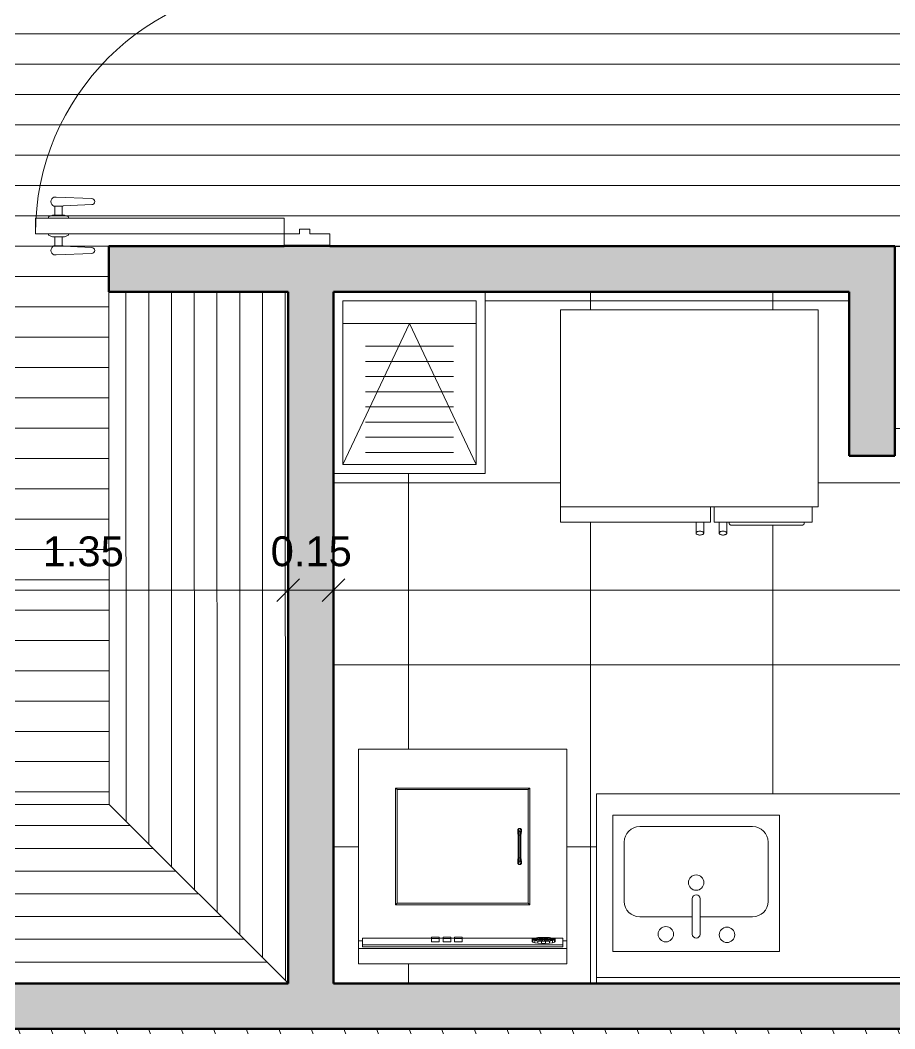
# Model space of a CAD drawing. Header units: metres. Extents: x 11 to 152, y 1 to 34.
# Drawn here: x 85.845 to 88.728, y 24.62 to 27.946 of the extents above; entities that cross this region are included whole.
import ezdxf

# ---------------------------------------------------------------- set-up
doc = ezdxf.new("R2010")
doc.units = ezdxf.units.M
for name, color, linetype, lineweight in [('A-ANNO-DIMS', 211, 'Continuous', 9), ('A-ANNO-DIMS-100', 211, 'Continuous', 9), ('A-DETL-GENF', 92, 'Continuous', 9), ('A-DOOR', 31, 'Continuous', 9), ('A-DOOR-1', 31, 'Continuous', 18), ('A-FLOR-PATT', 8, 'Continuous', 9), ('A-WALL-1', 113, 'Continuous', 50), ('A-WALL-PATT-1', 111, 'Continuous', 9), ('G-IMPT', 8, 'Continuous', 9), ('I-FURN', 30, 'Continuous', 9), ('P-SANR-FIXT', 6, 'Continuous', 9), ('Q-CASE', 31, 'Continuous', 9), ('Q-SPCQ', 91, 'Continuous', 9)]:
    doc.layers.add(name, color=color, linetype=linetype, lineweight=lineweight)
doc.styles.add('Arial_1', font='Arial.ttf', dxfattribs={"height": 0.098353})
doc.dimstyles.new('Cota_1_25_4', dxfattribs={"dimscale": 0.3048, "dimtxt": 0.1, "dimasz": 0.246063, "dimexe": 0, "dimexo": 0.0625, "dimgap": 0.164042, "dimtad": 1, "dimrnd": 0.01, "dimzin": 0, "dimdsep": 46, "dimtxsty": 'Arial_1', "dimblk1": 'OBLIQUE', "dimblk2": 'OBLIQUE', "dimsah": 1, "dimcen": 0.09, "dimazin": 0, "dimtfac": 1, "dimtdec": 4, "dimtix": 1, "dimtmove": 0, "dimatfit": 3, "dimfxl": 0, "dimfxlon": 1, "dimtvp": 1, "dimtolj": 1, "dimtzin": 0, "dimarcsym": 2})

# ---------------------------------------------------------------- blocks, each defined once
blk = doc.blocks.new('EA-Sencilla abisagrada - 90 x 210-1482273-2 Piso _Tipo_')
at = {"layer": 'A-DETL-GENF'}
for p, q in [((0.294, -0.7091), (0.289, -0.8263)), ((0.319, -0.8263), (0.314, -0.7091)), ((0.45, -0.8263), (0.455, -0.7091)), ((0.475, -0.7091), (0.48, -0.8263)), ((0.349, -0.7988), (0.354, -0.7863)), ((0.354, -0.7863), (0.359, -0.7863)), ((0.359, -0.8513), (0.359, -0.7863)), ((0.415, -0.7863), (0.41, -0.7863)), ((0.41, -0.8513), (0.41, -0.7863)), ((0.42, -0.7988), (0.415, -0.7863)), ((0.289, -0.8338), (0.289, -0.8263)), ((0.319, -0.8038), (0.319, -0.8338)), ((0.349, -0.8063), (0.319, -0.8063)), ((0.319, -0.8313), (0.349, -0.8313)), ((0.349, -0.8388), (0.349, -0.7988)), ((0.42, -0.8388), (0.42, -0.7988)), ((0.42, -0.8063), (0.45, -0.8063)), ((0.45, -0.8313), (0.42, -0.8313)), ((0.45, -0.8038), (0.45, -0.8338)), ((0.48, -0.8338), (0.48, -0.8263)), ((0.349, -0.8388), (0.354, -0.8513)), ((0.359, -0.8513), (0.354, -0.8513)), ((0.41, -0.8513), (0.415, -0.8513)), ((0.42, -0.8388), (0.415, -0.8513))]:
    blk.add_line(p, q, dxfattribs=at)
for centre, radius, start, end in [((0.304, -0.7095), 0.01, 2.4476, 177.5524), ((0.465, -0.7095), 0.01, 2.4476, 177.5524), ((0.304, -0.8276), 0.0162, 202.6199, 337.3801), ((0.465, -0.8276), 0.0162, 202.6199, 337.3801)]:
    blk.add_arc(centre, radius, start, end, dxfattribs=at)
at = {"layer": 'A-DOOR'}
blk.add_arc((0.41, -0.075), 0.82, 180, 270, dxfattribs=at)
at = {"layer": 'A-DOOR-1'}
for p, q in [((-0.45, 0.075), (-0.41, 0.075)), ((-0.41, 0.075), (-0.41, 0.01)), ((0.41, 0.075), (0.45, 0.075)), ((0.41, 0.01), (0.41, 0.075)), ((-0.41, 0.01), (-0.395, 0.01)), ((-0.395, 0.01), (-0.395, -0.025)), ((0.395, 0.01), (0.41, 0.01)), ((0.395, -0.025), (0.395, 0.01)), ((-0.41, -0.025), (-0.41, -0.075)), ((-0.395, -0.025), (-0.41, -0.025)), ((0.41, -0.025), (0.395, -0.025)), ((0.41, -0.075), (0.41, -0.025)), ((-0.41, -0.075), (-0.45, -0.075)), ((0.359, -0.075), (0.359, -0.895)), ((0.41, -0.075), (0.359, -0.075)), ((0.41, -0.075), (0.41, -0.895)), ((0.45, -0.075), (0.41, -0.075)), ((0.41, -0.895), (0.359, -0.895))]:
    blk.add_line(p, q, dxfattribs=at)
blk = doc.blocks.new('somk cocina - 450 x 49-1236596-2 Piso _Tipo_')
at = {"layer": 'P-SANR-FIXT'}
for p, q in [((-0.2593, 0.2227), (0.2907, 0.2227)), ((-0.2593, -0.2273), (-0.2593, 0.2227)), ((0.2907, 0.2227), (0.2907, -0.2273)), ((-0.1704, 0.1846), (0.2018, 0.1846)), ((-0.2212, -0.0622), (-0.2212, 0.1338)), ((0.2526, 0.1338), (0.2526, -0.0622)), ((0.003, -0.1702), (0.003, -0.0531)), ((0.0284, -0.1702), (0.0284, -0.0531)), ((0.003, -0.113), (-0.1704, -0.113)), ((0.2018, -0.113), (0.0284, -0.113)), ((0.2907, -0.2273), (-0.2593, -0.2273))]:
    blk.add_line(p, q, dxfattribs=at)
for centre, radius, start, end in [((-0.1704, 0.1338), 0.0508, 90, 180), ((0.2018, 0.1338), 0.0508, 360, 90), ((0.0157, 0), 0.0254, 360, 180), ((0.0157, 0), 0.0254, 180, 0), ((-0.1704, -0.0622), 0.0508, 180, 270), ((0.0157, -0.0531), 0.0127, 360, 180), ((0.2018, -0.0622), 0.0508, 270, 0), ((-0.0843, -0.1702), 0.0254, 0, 180), ((0.1173, -0.1723), 0.0254, 360, 180), ((-0.0843, -0.1702), 0.0254, 180, 0), ((0.0157, -0.1702), 0.0127, 180, 0), ((0.1173, -0.1723), 0.0254, 180, 0)]:
    blk.add_arc(centre, radius, start, end, dxfattribs=at)
blk = doc.blocks.new('M_Counter Top w Sink Hole1 - 600mm Depth 2-1730621-2 Piso _Tipo_')
at = {"layer": 'Q-CASE'}
for p, q in [((-1.2005, 0.625), (0.8644, 0.625)), ((-1.2005, 0), (-1.2005, 0.625)), ((0.8644, 0.625), (0.8644, 0.6168)), ((-1.2005, 0.019), (0.8644, 0.019))]:
    blk.add_line(p, q, dxfattribs=at)
blk = doc.blocks.new('Res-Appliance_Refrig-Dbl-Door - 36_ Wide-1512718-2 Piso _Tipo_')
at = {"layer": 'Q-SPCQ'}
for p, q in [((-0.127, 0.0315), (-0.127, 0.0362)), ((-0.127, 0.0362), (-0.127, 0.0315)), ((-0.1268, 0.035), (-0.127, 0.0362)), ((-0.1016, 0.0362), (-0.1018, 0.035)), ((-0.1016, 0.0362), (-0.1016, 0.0315)), ((-0.1016, 0.0315), (-0.1016, 0.0362)), ((-0.0508, 0.0315), (-0.0508, 0.0362)), ((-0.0508, 0.0362), (-0.0508, 0.0315)), ((-0.0506, 0.035), (-0.0508, 0.0362)), ((-0.0254, 0.0362), (-0.0256, 0.035)), ((-0.0254, 0.0362), (-0.0254, 0.0315)), ((-0.0254, 0.0315), (-0.0254, 0.0362)), ((-0.4077, 0.0003), (-0.0848, 0.0003)), ((-0.4077, 0.0003), (-0.4077, -0.0505)), ((-0.3822, 0.0003), (-0.3822, 0.0036)), ((-0.1409, 0.0095), (-0.3763, 0.0095)), ((-0.135, 0.0036), (-0.135, 0.0003)), ((-0.127, 0.0003), (-0.127, 0.0176)), ((-0.127, 0.0176), (-0.127, 0.0003)), ((-0.1016, 0.0176), (-0.1016, 0.0003)), ((-0.1016, 0.0003), (-0.1016, 0.0176)), ((-0.0848, 0.0003), (-0.0848, -0.0505)), ((-0.073, 0.0003), (0.4218, 0.0003)), ((-0.073, 0.0003), (-0.073, -0.0505)), ((-0.0508, 0.0003), (-0.0508, 0.0176)), ((-0.0508, 0.0176), (-0.0508, 0.0003)), ((-0.0254, 0.0176), (-0.0254, 0.0003)), ((-0.0254, 0.0003), (-0.0254, 0.0176)), ((0.4218, -0.0505), (0.4218, 0.0003)), ((0.4218, -0.0505), (-0.4282, -0.0505)), ((-0.4282, -0.0505), (-0.4282, -0.7)), ((0.4218, -0.7), (0.4218, -0.0505)), ((-0.4282, -0.7), (0.4218, -0.7))]:
    blk.add_line(p, q, dxfattribs=at)
at = {"layer": 'Q-SPCQ', "flags": 128}
for points in [[(-0.1016, 0.0362), (-0.1018, 0.0373), (-0.1025, 0.0385), (-0.1035, 0.0395), (-0.1049, 0.0405), (-0.1066, 0.0412), (-0.1086, 0.0419), (-0.1108, 0.0423), (-0.1131, 0.0425), (-0.1155, 0.0425), (-0.1178, 0.0423), (-0.12, 0.0419), (-0.122, 0.0412), (-0.1237, 0.0405), (-0.1251, 0.0395), (-0.1261, 0.0385), (-0.1268, 0.0373), (-0.127, 0.0362)], [(-0.127, 0.0362), (-0.1268, 0.0373), (-0.1261, 0.0385), (-0.1251, 0.0395)], [(-0.127, 0.0362), (-0.127, 0.0314), (-0.127, 0.0176), (-0.127, 0.0003)], [(-0.127, 0.0362), (-0.1268, 0.035), (-0.1261, 0.0339), (-0.1251, 0.0328), (-0.1237, 0.0319), (-0.122, 0.0311), (-0.12, 0.0305), (-0.1178, 0.0301), (-0.1155, 0.0299), (-0.1131, 0.0299), (-0.1108, 0.0301), (-0.1086, 0.0305), (-0.1066, 0.0311), (-0.1049, 0.0319), (-0.1035, 0.0328), (-0.1025, 0.0339), (-0.1018, 0.035), (-0.1016, 0.0362)], [(-0.127, 0.0003), (-0.127, 0.0176), (-0.127, 0.0314), (-0.127, 0.0362)], [(-0.1108, 0.0423), (-0.1086, 0.0419), (-0.1066, 0.0412), (-0.1049, 0.0405)], [(-0.1035, 0.0395), (-0.1025, 0.0385), (-0.1018, 0.0373), (-0.1016, 0.0362)], [(-0.1016, 0.0003), (-0.1016, 0.0176), (-0.1016, 0.0314), (-0.1016, 0.0362)], [(-0.1016, 0.0362), (-0.1016, 0.0314), (-0.1016, 0.0176), (-0.1016, 0.0003)], [(-0.0254, 0.0362), (-0.0256, 0.0373), (-0.0263, 0.0385), (-0.0273, 0.0395), (-0.0287, 0.0405), (-0.0304, 0.0412), (-0.0324, 0.0419), (-0.0346, 0.0423), (-0.0369, 0.0425), (-0.0393, 0.0425), (-0.0416, 0.0423), (-0.0438, 0.0419), (-0.0458, 0.0412), (-0.0475, 0.0405), (-0.0489, 0.0395), (-0.0499, 0.0385), (-0.0506, 0.0373), (-0.0508, 0.0362)], [(-0.0508, 0.0362), (-0.0506, 0.0373), (-0.0499, 0.0385), (-0.0489, 0.0395)], [(-0.0508, 0.0362), (-0.0508, 0.0314), (-0.0508, 0.0176), (-0.0508, 0.0003)], [(-0.0508, 0.0362), (-0.0506, 0.035), (-0.0499, 0.0339), (-0.0489, 0.0328), (-0.0475, 0.0319), (-0.0458, 0.0311), (-0.0438, 0.0305), (-0.0416, 0.0301), (-0.0393, 0.0299), (-0.0369, 0.0299), (-0.0346, 0.0301), (-0.0324, 0.0305), (-0.0304, 0.0311), (-0.0287, 0.0319), (-0.0273, 0.0328), (-0.0263, 0.0339), (-0.0256, 0.035), (-0.0254, 0.0362)], [(-0.0508, 0.0003), (-0.0508, 0.0176), (-0.0508, 0.0314), (-0.0508, 0.0362)], [(-0.0346, 0.0423), (-0.0324, 0.0419), (-0.0304, 0.0412), (-0.0287, 0.0405)], [(-0.0273, 0.0395), (-0.0263, 0.0385), (-0.0256, 0.0373), (-0.0254, 0.0362)], [(-0.0254, 0.0003), (-0.0254, 0.0176), (-0.0254, 0.0314), (-0.0254, 0.0362)], [(-0.0254, 0.0362), (-0.0254, 0.0314), (-0.0254, 0.0176), (-0.0254, 0.0003)]]:
    blk.add_lwpolyline(points, dxfattribs=at)
at = {"layer": 'Q-SPCQ'}
for points, knots in [([(-0.3822, 0.0036), (-0.3822, 0.0041), (-0.3821, 0.0049), (-0.3818, 0.0059), (-0.3814, 0.0066), (-0.3811, 0.0071), (-0.3807, 0.0075), (-0.3804, 0.0079), (-0.3799, 0.0083), (-0.3794, 0.0087), (-0.3789, 0.0089), (-0.3784, 0.0091), (-0.3776, 0.0094), (-0.3768, 0.0095), (-0.3763, 0.0095)], [0, 0, 0, 0, 0.166667, 0.25, 0.333333, 0.416667, 0.458333, 0.5, 0.583333, 0.666667, 0.708333, 0.75, 0.833333, 1, 1, 1, 1]), ([(-0.1409, 0.0095), (-0.1404, 0.0095), (-0.1396, 0.0094), (-0.1386, 0.0091), (-0.1381, 0.0088), (-0.1376, 0.0085), (-0.1372, 0.0082), (-0.1368, 0.0079), (-0.1365, 0.0075), (-0.1361, 0.0071), (-0.1358, 0.0066), (-0.1354, 0.0059), (-0.1351, 0.0049), (-0.135, 0.0041), (-0.135, 0.0036)], [-1, -1, -1, -1, -0.833333, -0.75, -0.666667, -0.625, -0.583333, -0.5, -0.458333, -0.416667, -0.333333, -0.25, -0.166667, 0, 0, 0, 0])]:
    blk.add_open_spline(points, degree=3, knots=knots, dxfattribs=at)
blk = doc.blocks.new('Washer05 - 11ZWSH05_dwg-1221125-2 Piso _Tipo_')
at = {"layer": 'G-IMPT'}
for p, q in [((0, 0.6858), (0, 0)), ((0, 0.6858), (0.0506, 0.6858)), ((0.0759, 0.6858), (0.0506, 0.6858)), ((0.0506, 0), (0.0506, 0.6858)), ((0.0506, 0), (0.0506, 0.6858)), ((0.0563, 0.0126), (0.0563, 0.6732)), ((0.0563, 0.0126), (0.0563, 0.6732)), ((0.0634, 0.6732), (0.0563, 0.6732)), ((0.0563, 0.6732), (0.0634, 0.6732)), ((0.0634, 0.0126), (0.0634, 0.6732)), ((0.0851, 0.6732), (0.0634, 0.6732)), ((0.0634, 0.0126), (0.0634, 0.6732)), ((0.0634, 0.6732), (0.0851, 0.6732)), ((0.0759, 0.6858), (0.0759, 0.6732)), ((0.0759, 0.6858), (0.7084, 0.6858)), ((0.0851, 0.6406), (0.0851, 0.6732)), ((0.7084, 0), (0.7084, 0.6858)), ((0.0683, 0.6289), (0.0698, 0.639)), ((0.0698, 0.639), (0.0718, 0.6456)), ((0.0771, 0.639), (0.0698, 0.639)), ((0.0771, 0.639), (0.0698, 0.639)), ((0.074, 0.6479), (0.0718, 0.6456)), ((0.0791, 0.6456), (0.0718, 0.6456)), ((0.0791, 0.6456), (0.0718, 0.6456)), ((0.074, 0.6479), (0.0813, 0.6479)), ((0.074, 0.6479), (0.0813, 0.6479)), ((0.0771, 0.639), (0.0756, 0.6289)), ((0.0771, 0.639), (0.0791, 0.6456)), ((0.0771, 0.639), (0.0813, 0.6099)), ((0.0791, 0.6456), (0.0813, 0.6479)), ((0.0791, 0.6456), (0.0813, 0.6099)), ((0.0836, 0.6456), (0.0813, 0.6479)), ((0.0813, 0.6479), (0.0813, 0.6099)), ((0.0836, 0.6456), (0.0813, 0.6099)), ((0.0856, 0.639), (0.0813, 0.6099)), ((0.0836, 0.6456), (0.0856, 0.639)), ((0.0856, 0.639), (0.0871, 0.6289)), ((0.0683, 0.6289), (0.0675, 0.6165)), ((0.0675, 0.6165), (0.0749, 0.6165)), ((0.0675, 0.6165), (0.0675, 0.6033)), ((0.0675, 0.6165), (0.0749, 0.6165)), ((0.0683, 0.5909), (0.0675, 0.6033)), ((0.0749, 0.6033), (0.0675, 0.6033)), ((0.0749, 0.6033), (0.0675, 0.6033)), ((0.0756, 0.6289), (0.0683, 0.6289)), ((0.0756, 0.6289), (0.0683, 0.6289)), ((0.0756, 0.6289), (0.0749, 0.6165)), ((0.0813, 0.6099), (0.0749, 0.6165)), ((0.0749, 0.6165), (0.0749, 0.6033)), ((0.0813, 0.6099), (0.0749, 0.6033)), ((0.0756, 0.5909), (0.0749, 0.6033)), ((0.0756, 0.6289), (0.0813, 0.6099)), ((0.0756, 0.5909), (0.0813, 0.6099)), ((0.0771, 0.5808), (0.0813, 0.6099)), ((0.0791, 0.5742), (0.0813, 0.6099)), ((0.0871, 0.6289), (0.0813, 0.6099)), ((0.0878, 0.6165), (0.0813, 0.6099)), ((0.0878, 0.6033), (0.0813, 0.6099)), ((0.0856, 0.5808), (0.0813, 0.6099)), ((0.0871, 0.5909), (0.0813, 0.6099)), ((0.0836, 0.5742), (0.0813, 0.6099)), ((0.0813, 0.572), (0.0813, 0.6099)), ((0.0871, 0.6289), (0.0878, 0.6165)), ((0.0878, 0.6033), (0.0871, 0.5909)), ((0.0878, 0.6033), (0.0878, 0.6165)), ((0.0756, 0.5909), (0.0683, 0.5909)), ((0.0698, 0.5808), (0.0683, 0.5909)), ((0.0756, 0.5909), (0.0683, 0.5909)), ((0.0771, 0.5808), (0.0698, 0.5808)), ((0.0698, 0.5808), (0.0718, 0.5742)), ((0.0771, 0.5808), (0.0698, 0.5808)), ((0.074, 0.572), (0.0718, 0.5742)), ((0.0791, 0.5742), (0.0718, 0.5742)), ((0.0791, 0.5742), (0.0718, 0.5742)), ((0.074, 0.572), (0.0813, 0.572)), ((0.074, 0.572), (0.0813, 0.572)), ((0.0756, 0.5909), (0.0771, 0.5808)), ((0.0771, 0.5808), (0.0791, 0.5742)), ((0.0791, 0.5742), (0.0813, 0.572)), ((0.0836, 0.5742), (0.0813, 0.572)), ((0.0856, 0.5808), (0.0836, 0.5742)), ((0.0851, 0.3415), (0.0851, 0.5792)), ((0.0856, 0.5808), (0.0871, 0.5909)), ((0.5801, 0.5639), (0.1953, 0.5639)), ((0.1953, 0.5639), (0.1953, 0.1217)), ((0.2004, 0.5588), (0.1953, 0.5639)), ((0.2004, 0.1268), (0.2004, 0.5588)), ((0.2004, 0.5588), (0.5751, 0.5588)), ((0.3318, 0.5368), (0.3281, 0.5331)), ((0.3281, 0.5279), (0.3281, 0.5331)), ((0.3281, 0.5331), (0.3387, 0.5329)), ((0.3318, 0.5368), (0.337, 0.5368)), ((0.3318, 0.5368), (0.3411, 0.5361)), ((0.3444, 0.5361), (0.337, 0.5368)), ((0.3411, 0.5361), (0.3387, 0.5329)), ((0.3387, 0.5329), (0.3387, 0.5282)), ((0.3387, 0.5329), (0.3502, 0.5325)), ((0.3444, 0.5361), (0.3411, 0.5361)), ((0.3411, 0.5361), (0.3502, 0.5352)), ((0.3444, 0.5361), (0.3502, 0.5352)), ((0.3444, 0.5361), (0.3502, 0.5352)), ((0.3502, 0.5352), (0.4249, 0.5352)), ((0.3502, 0.5325), (0.3502, 0.5352)), ((0.3502, 0.5325), (0.3502, 0.5286)), ((0.3502, 0.5325), (0.4249, 0.5325)), ((0.4249, 0.5352), (0.4307, 0.5361)), ((0.4307, 0.5361), (0.4249, 0.5352)), ((0.4249, 0.5352), (0.4339, 0.5361)), ((0.4249, 0.5352), (0.4249, 0.5325)), ((0.4249, 0.5325), (0.4363, 0.5329)), ((0.4249, 0.5286), (0.4249, 0.5325)), ((0.4307, 0.5361), (0.438, 0.5368)), ((0.4307, 0.5361), (0.4339, 0.5361)), ((0.4432, 0.5368), (0.4339, 0.5361)), ((0.4363, 0.5329), (0.4339, 0.5361)), ((0.4363, 0.5329), (0.4469, 0.5331)), ((0.4363, 0.5282), (0.4363, 0.5329)), ((0.4432, 0.5368), (0.438, 0.5368)), ((0.4432, 0.5368), (0.4469, 0.5331)), ((0.4469, 0.5279), (0.4469, 0.5331)), ((0.5801, 0.5639), (0.5751, 0.5588)), ((0.5751, 0.5588), (0.5751, 0.1268)), ((0.5801, 0.5639), (0.5801, 0.1217)), ((0.3281, 0.5279), (0.3387, 0.5282)), ((0.3318, 0.5243), (0.3281, 0.5279)), ((0.3318, 0.5243), (0.3411, 0.5249)), ((0.337, 0.5243), (0.3318, 0.5243)), ((0.3444, 0.5249), (0.337, 0.5243)), ((0.3387, 0.5282), (0.3502, 0.5286)), ((0.3411, 0.5249), (0.3387, 0.5282)), ((0.3502, 0.5258), (0.3411, 0.5249)), ((0.3444, 0.5249), (0.3411, 0.5249)), ((0.3444, 0.5249), (0.3502, 0.5258)), ((0.3444, 0.5249), (0.3502, 0.5258)), ((0.3502, 0.5258), (0.3502, 0.5286)), ((0.4249, 0.5286), (0.3502, 0.5286)), ((0.3502, 0.5258), (0.4249, 0.5258)), ((0.4249, 0.5286), (0.4249, 0.5258)), ((0.4249, 0.5286), (0.4363, 0.5282)), ((0.4249, 0.5258), (0.4307, 0.5249)), ((0.4307, 0.5249), (0.4249, 0.5258)), ((0.4249, 0.5258), (0.4339, 0.5249)), ((0.4307, 0.5249), (0.438, 0.5243)), ((0.4307, 0.5249), (0.4339, 0.5249)), ((0.4363, 0.5282), (0.4339, 0.5249)), ((0.4432, 0.5243), (0.4339, 0.5249)), ((0.4363, 0.5282), (0.4469, 0.5279)), ((0.438, 0.5243), (0.4432, 0.5243)), ((0.4432, 0.5243), (0.4469, 0.5279)), ((0.0729, 0.3162), (0.0729, 0.3415)), ((0.0845, 0.3415), (0.0729, 0.3415)), ((0.0889, 0.3415), (0.0845, 0.3415)), ((0.0845, 0.3162), (0.0845, 0.3415)), ((0.0889, 0.3415), (0.0889, 0.3162)), ((0.0729, 0.3162), (0.0845, 0.3162)), ((0.0729, 0.3036), (0.0729, 0.2783)), ((0.0729, 0.3036), (0.0845, 0.3036)), ((0.0889, 0.3162), (0.0845, 0.3162)), ((0.0889, 0.3036), (0.0845, 0.3036)), ((0.0845, 0.2783), (0.0845, 0.3036)), ((0.0851, 0.3036), (0.0851, 0.3162)), ((0.0889, 0.3036), (0.0889, 0.2783)), ((0.0845, 0.2783), (0.0729, 0.2783)), ((0.0889, 0.2783), (0.0845, 0.2783)), ((0.0851, 0.2656), (0.0851, 0.2783)), ((0.0845, 0.2656), (0.0729, 0.2656)), ((0.0729, 0.2403), (0.0729, 0.2656)), ((0.0845, 0.2403), (0.0729, 0.2403)), ((0.0845, 0.2656), (0.0889, 0.2656)), ((0.0845, 0.2656), (0.0845, 0.2403)), ((0.0889, 0.2403), (0.0845, 0.2403)), ((0.0851, 0.0126), (0.0851, 0.2403)), ((0.0889, 0.2403), (0.0889, 0.2656)), ((0.2004, 0.1268), (0.1953, 0.1217)), ((0.5801, 0.1217), (0.1953, 0.1217)), ((0.2004, 0.1268), (0.5751, 0.1268)), ((0.5751, 0.1268), (0.5801, 0.1217)), ((0, 0), (0.0506, 0)), ((0.0759, 0), (0.0506, 0)), ((0.0634, 0.0126), (0.0563, 0.0126)), ((0.0634, 0.0126), (0.0563, 0.0126)), ((0.0634, 0.0126), (0.0851, 0.0126)), ((0.0759, 0.0126), (0.0759, 0)), ((0.7084, 0), (0.0759, 0))]:
    blk.add_line(p, q, dxfattribs=at)
blk = doc.blocks.new('Washer05 - Washer05-1234277-2 Piso _Tipo_')
at = {"extrusion": (0, 0, -1), "zscale": -1, "rotation": 180}
blk.add_blockref('Washer05 - 11ZWSH05_dwg-1221125-2 Piso _Tipo_', (0, 0), dxfattribs=at)
blk = doc.blocks.new('mesa56 - mesa001-1825953-2 Piso _Tipo_')
at = {"layer": 'I-FURN'}
for p, q in [((20.1441, 21.388), (19.1511, 22.4199)), ((18.7187, 22.0039), (19.7117, 20.972)), ((19.7117, 20.972), (20.1441, 21.388))]:
    blk.add_line(p, q, dxfattribs=at)
blk = doc.blocks.new('mesa57 - mesa001-1825963-2 Piso _Tipo_')
at = {"layer": 'I-FURN'}
h = blk.add_hatch(dxfattribs=at)
h.set_pattern_fill('FP_70', color=256, style=0, pattern_type=2)
h.set_pattern_definition([(313.895, (38.978, 7.87), (0.05404587, 0.05200042), [])])
h.paths.add_polyline_path([(-2.1197, 23.2014), (-2.1193, 23.2018), (-2.1033, 24.0357), (-2.6324, 24.5856), (-3.0576, 24.1762), (-2.2722, 23.3599)], flags=0)
for p, q in [((-2.1033, 24.0357), (-2.6324, 24.5856)), ((-3.0577, 24.1763), (-2.1197, 23.2014)), ((-2.1193, 23.2018), (-2.1033, 24.0357))]:
    blk.add_line(p, q, dxfattribs=at)
blk = doc.blocks.new('mesa58 - mesa001-1825975-2 Piso _Tipo_')
at = {"layer": 'I-FURN'}
h = blk.add_hatch(dxfattribs=at)
h.set_pattern_fill('FP_71', color=256, style=0, pattern_type=2)
h.set_pattern_definition([(43.911, (66.81, 7.337), (-0.05201551, 0.05403135), [])])
h.paths.add_polyline_path([(11.2783, 23.1011), (12.9206, 24.6814), (12.5113, 25.1067), (11.2942, 23.9351), (11.2784, 23.1106)], flags=0)
for p, q in [((12.5113, 25.1067), (11.2942, 23.9351)), ((12.9206, 24.6814), (12.5113, 25.1067)), ((11.2942, 23.9351), (11.2783, 23.1011))]:
    blk.add_line(p, q, dxfattribs=at)
blk = doc.blocks.new('EA Lavadero - EA Lavadero 4-1234242-2 Piso _Tipo_')
at = {"layer": 'P-SANR-FIXT'}
for p, q in [((0.5, -0.6), (0.5, 0)), ((0.03, -0.03), (0.03, -0.57)), ((0.47, -0.03), (0.03, -0.03)), ((0.03, -0.57), (0.03, -0.03)), ((0.03, -0.03), (0.47, -0.03)), ((0.47, -0.57), (0.47, -0.03)), ((0.47, -0.03), (0.47, -0.57)), ((0.25, -0.105), (0.03, -0.57)), ((0.03, -0.105), (0.47, -0.105)), ((0.25, -0.105), (0.47, -0.57)), ((0.25, -0.18), (0.105, -0.18)), ((0.25, -0.18), (0.395, -0.18)), ((0.25, -0.23), (0.105, -0.23)), ((0.25, -0.23), (0.395, -0.23)), ((0.25, -0.28), (0.105, -0.28)), ((0.25, -0.28), (0.395, -0.28)), ((0.25, -0.33), (0.105, -0.33)), ((0.25, -0.33), (0.395, -0.33)), ((0.25, -0.38), (0.105, -0.38)), ((0.25, -0.38), (0.395, -0.38)), ((0.25, -0.43), (0.105, -0.43)), ((0.25, -0.43), (0.395, -0.43)), ((0.25, -0.48), (0.105, -0.48)), ((0.25, -0.48), (0.395, -0.48)), ((0.25, -0.53), (0.105, -0.53)), ((0.25, -0.53), (0.395, -0.53)), ((0.03, -0.57), (0.47, -0.57)), ((0.47, -0.57), (0.03, -0.57)), ((0, -0.6), (0.5, -0.6))]:
    blk.add_line(p, q, dxfattribs=at)
blk = doc.blocks.new('DIMBLOCK309-2 Piso _Tipo_')
at = {"layer": 'A-ANNO-DIMS-100', "transparency": 16777216}
for p, q in [((85.375, 26.0664), (85.4125, 26.1039)), ((86.728, 26.0664), (86.7655, 26.1039)), ((85.375, 26.0664), (85.3375, 26.0289)), ((85.375, 26.0664), (86.728, 26.0664)), ((85.375, 26.0664), (85.375, 26.0664)), ((85.375, 26.0664), (85.375, 26.0664)), ((86.728, 26.0664), (86.6905, 26.0289)), ((86.728, 26.0664), (86.728, 26.0664)), ((86.728, 26.0664), (86.728, 26.0664))]:
    blk.add_line(p, q, dxfattribs=at)
at = {"layer": 'A-ANNO-DIMS-100', "color": 0, "transparency": 16777216, "insert": (85.9192, 26.244), "char_height": 0.09835, "width": 0.317538, "attachment_point": 1, "line_spacing_factor": 0.938532, "style": 'Arial_1'}
blk.add_mtext('1.35', dxfattribs=at)
blk = doc.blocks.new('_Oblique')
at = {"color": 0, "linetype": 'ByBlock', "lineweight": -2}
blk.add_line((-0.5, -0.5), (0.5, 0.5), dxfattribs=at)
blk = doc.blocks.new('DIMBLOCK310-2 Piso _Tipo_')
at = {"layer": 'A-ANNO-DIMS-100', "transparency": 16777216}
for p, q in [((86.728, 26.0664), (86.7655, 26.1039)), ((86.878, 26.0664), (86.9155, 26.1039)), ((86.728, 26.0664), (86.6905, 26.0289)), ((86.728, 26.0664), (86.878, 26.0664)), ((86.728, 26.0664), (86.728, 26.0664)), ((86.728, 26.0664), (86.728, 26.0664)), ((86.878, 26.0664), (86.8405, 26.0289)), ((86.878, 26.0664), (86.878, 26.0664)), ((86.878, 26.0664), (86.878, 26.0664))]:
    blk.add_line(p, q, dxfattribs=at)
at = {"layer": 'A-ANNO-DIMS-100', "color": 0, "transparency": 16777216, "insert": (86.6707, 26.244), "char_height": 0.09835, "width": 0.317538, "attachment_point": 1, "line_spacing_factor": 0.938532, "style": 'Arial_1'}
blk.add_mtext('0.15', dxfattribs=at)
blk = doc.blocks.new('DIMBLOCK311-2 Piso _Tipo_')
at = {"layer": 'A-ANNO-DIMS-100', "transparency": 16777216}
for p, q in [((86.878, 26.0664), (86.9155, 26.1039)), ((91.3252, 26.0664), (91.3627, 26.1039)), ((86.878, 26.0664), (86.8405, 26.0289)), ((86.878, 26.0664), (91.3252, 26.0664)), ((86.878, 26.0664), (86.878, 26.0664)), ((86.878, 26.0664), (86.878, 26.0664)), ((91.3252, 26.0664), (91.2877, 26.0289)), ((91.3252, 26.0664), (91.3252, 26.0664)), ((91.3252, 26.0664), (91.3252, 26.0664))]:
    blk.add_line(p, q, dxfattribs=at)
at = {"layer": 'A-ANNO-DIMS-100', "color": 0, "transparency": 16777216, "insert": (88.9693, 26.244), "char_height": 0.09835, "width": 0.317538, "attachment_point": 1, "line_spacing_factor": 0.938532, "style": 'Arial_1'}
blk.add_mtext('4.45', dxfattribs=at)

msp = doc.modelspace()

# ---------------------------------------------------------------- hatches: boundary and pattern name
at = {"layer": 'A-FLOR-PATT'}
h = msp.add_hatch(dxfattribs=at)
h.set_pattern_fill('FP_55', color=256, style=0, pattern_type=2)
h.set_pattern_definition([(180, (66.9, 11.001), (-1e-17, -0.1), [])])
h.paths.add_polyline_path([(86.1381, 25.3602), (86.1381, 25.3603), (86.1381, 27.0496), (86.728, 27.0497), (86.728, 27.0509), (86.1377, 27.0509), (86.1377, 27.2009), (86.7152, 27.202), (86.7152, 27.242), (86.7652, 27.242), (86.7652, 27.257), (86.8002, 27.257), (86.8002, 27.242), (86.8652, 27.242), (86.8652, 27.2009), (88.8608, 27.2009), (88.8617, 27.4776), (88.8642, 27.4837), (88.8683, 27.489), (88.8735, 27.493), (88.8796, 27.4955), (88.8862, 27.4964), (89.2738, 27.4955), (89.2799, 27.493), (89.2852, 27.489), (89.2892, 27.4837), (89.2918, 27.4776), (89.2926, 27.471), (89.2926, 27.2009), (89.4607, 27.2009), (89.4616, 27.4891), (89.4641, 27.4952), (89.4681, 27.5005), (89.4734, 27.5045), (89.4795, 27.5071), (89.4861, 27.5079), (89.8737, 27.5071), (89.8798, 27.5045), (89.8851, 27.5005), (89.8891, 27.4952), (89.8916, 27.4891), (89.8925, 27.4825), (89.8925, 27.2009), (91.3252, 27.2009), (91.3252, 29.9681), (91.1351, 29.9681), (91.1351, 30.4682), (88.7351, 30.4681), (88.7351, 30.3181), (86.8652, 30.3181), (86.8652, 28.062), (86.8002, 28.062), (86.8002, 28.047), (86.7652, 28.047), (86.7652, 28.062), (86.7152, 28.062), (86.7152, 30.4682), (84.3652, 30.4681), (84.3651, 29.9681), (84.0152, 29.9681), (84.0152, 27.2681), (85.375, 27.2673), (85.375, 27.0781), (85.3651, 27.0781), (85.3651, 26.4581), (85.375, 26.4581), (85.375, 25.3603), (86.1381, 25.3602)], flags=0)
h.paths.add_polyline_path([(84.0954, 27.478), (84.0823, 27.4798), (84.07, 27.4848), (84.0595, 27.4929), (84.0514, 27.5034), (84.0463, 27.5157), (84.0446, 27.5288), (84.0446, 27.8772), (84.0463, 27.8904), (84.0514, 27.9026), (84.0595, 27.9131), (84.07, 27.9212), (84.0823, 27.9263), (84.1007, 27.928), (84.4438, 27.928), (84.457, 27.9263), (84.4692, 27.9212), (84.4797, 27.9131), (84.4878, 27.9026), (84.4929, 27.8904), (84.4946, 27.8772), (84.4946, 27.5288), (84.4929, 27.5157), (84.4878, 27.5034), (84.4797, 27.4929), (84.4692, 27.4848), (84.457, 27.4798), (84.4438, 27.478), (84.3323, 27.478)], flags=0)
h.paths.add_polyline_path([(89.183, 27.5075), (88.8702, 27.5079), (88.8672, 27.5092), (88.8625, 27.5138), (88.8608, 27.5202), (88.8613, 27.5481), (88.8645, 27.5538), (88.8672, 27.5558), (88.8735, 27.5575), (89.2832, 27.557), (89.2863, 27.5558), (89.2909, 27.5511), (89.2926, 27.5448), (89.2926, 27.5202), (89.2909, 27.5138), (89.2863, 27.5092), (89.2799, 27.5075), (89.2561, 27.5075)], flags=0)
h.paths.add_polyline_path([(89.6402, 27.519), (89.4701, 27.5195), (89.4671, 27.5207), (89.4624, 27.5254), (89.4607, 27.5317), (89.4611, 27.5596), (89.4644, 27.5653), (89.4671, 27.5673), (89.4734, 27.569), (89.8831, 27.5686), (89.8862, 27.5673), (89.8908, 27.5627), (89.8925, 27.5563), (89.8925, 27.5317), (89.8908, 27.5254), (89.8862, 27.5207), (89.8798, 27.519), (89.7829, 27.519)], flags=0)
h.paths.add_polyline_path([(88.8732, 27.5595), (88.8657, 27.5615), (88.8602, 27.567), (88.8582, 27.5746), (88.8602, 27.5821), (88.8626, 27.5852), (88.8693, 27.5891), (88.8771, 27.5891), (88.8808, 27.5876), (88.887, 27.5804), (88.8883, 27.5746), (88.8878, 27.5707), (88.8839, 27.5639), (88.8808, 27.5615), (88.8735, 27.5596)], flags=0)
h.paths.add_polyline_path([(89.2799, 27.56), (89.2765, 27.56), (89.2698, 27.5639), (89.2659, 27.5707), (89.2659, 27.5765), (89.2674, 27.5821), (89.2698, 27.5852), (89.2765, 27.5891), (89.2844, 27.5891), (89.2895, 27.5861), (89.294, 27.5804), (89.2955, 27.5746), (89.2926, 27.5662), (89.288, 27.5615), (89.2844, 27.56), (89.2805, 27.56)], flags=0)
h.paths.add_polyline_path([(89.4731, 27.571), (89.4656, 27.5731), (89.4596, 27.5804), (89.4581, 27.5861), (89.4601, 27.5937), (89.4625, 27.5968), (89.4692, 27.6007), (89.477, 27.6007), (89.4807, 27.5992), (89.4862, 27.5937), (89.4882, 27.5861), (89.4866, 27.5804), (89.4838, 27.5755), (89.4807, 27.5731), (89.4734, 27.5711)], flags=0)
h.paths.add_polyline_path([(89.8764, 27.5716), (89.8697, 27.5755), (89.8658, 27.5822), (89.8658, 27.588), (89.8673, 27.5937), (89.8697, 27.5968), (89.8764, 27.6007), (89.8842, 27.6007), (89.8879, 27.5992), (89.8934, 27.5937), (89.8954, 27.5861), (89.8925, 27.5777), (89.8879, 27.5731), (89.8842, 27.5716), (89.8773, 27.5716)], flags=0)
h.paths.add_polyline_path([(85.6593, 27.9855), (84.0546, 27.9855), (84.0546, 29.3855), (85.9546, 29.3853), (85.9546, 27.9855), (85.9292, 27.9855)], flags=0)
h.paths.add_polyline_path([(87.4262, 27.9882), (87.4087, 28.0033), (87.4169, 28.0213), (87.3832, 28.008), (87.1324, 28.2095), (87.1381, 28.2453), (87.1217, 28.2328), (87.1037, 28.2472), (87.154, 28.3113), (87.1506, 28.3422), (87.3397, 28.5777), (87.1551, 28.726), (87.2977, 28.9035), (87.046, 29.1057), (87.0425, 29.138), (86.9798, 29.1884), (86.9942, 29.2063), (87.0129, 29.1977), (86.9996, 29.2314), (87.2011, 29.4822), (87.2369, 29.4765), (87.2244, 29.493), (87.2388, 29.5109), (87.3029, 29.4607), (87.3338, 29.464), (87.5855, 29.2618), (87.7281, 29.4393), (87.9128, 29.291), (88.1019, 29.5264), (88.1342, 29.53), (88.1846, 29.5927), (88.2025, 29.5783), (88.1939, 29.5596), (88.2276, 29.5728), (88.4784, 29.3713), (88.4728, 29.3355), (88.4892, 29.348), (88.5071, 29.3336), (88.4569, 29.2695), (88.4602, 29.2386), (88.2711, 29.0031), (88.4415, 28.8663), (88.2989, 28.6888), (88.5648, 28.4751), (88.5684, 28.4428), (88.6311, 28.3924), (88.6159, 28.3749), (88.598, 28.3831), (88.6112, 28.3494), (88.4097, 28.0986), (88.3739, 28.1043), (88.3864, 28.0879), (88.372, 28.0699), (88.3079, 28.1202), (88.277, 28.1168), (88.011, 28.3305), (87.8684, 28.153), (87.698, 28.2898), (87.5089, 28.0544), (87.4766, 28.0509), (87.4378, 28.0025)], flags=0)
h.paths.add_polyline_path([(89.2523, 28.2417), (89.2394, 28.2438), (89.2275, 28.2491), (89.2174, 28.2573), (88.9425, 28.5479), (88.9348, 28.5585), (88.9301, 28.5707), (88.9288, 28.5836), (88.9309, 28.5965), (88.9362, 28.6084), (88.9444, 28.6186), (89.235, 28.8935), (89.2455, 28.9012), (89.2577, 28.9058), (89.2707, 28.9072), (89.2836, 28.9051), (89.2955, 28.8998), (89.3056, 28.8915), (89.5806, 28.601), (89.5882, 28.5904), (89.5929, 28.5782), (89.5942, 28.5652), (89.5922, 28.5524), (89.5868, 28.5404), (89.5786, 28.5303), (89.2844, 28.2527), (89.2775, 28.2477), (89.2653, 28.2431)], flags=0)
h.paths.add_polyline_path([(90.4179, 28.2471), (90.3988, 28.2471), (90.3988, 29.6949), (91.2751, 29.6949), (91.2751, 28.2471), (90.6354, 28.2471)], flags=0)
h.paths.add_polyline_path([(89.6551, 28.8332), (89.6551, 29.3332), (90.1551, 29.3332), (90.1551, 28.8332), (90.1478, 28.8332)], flags=0)
h.paths.add_polyline_path([(89.2906, 29.339), (89.2775, 29.3392), (89.265, 29.3428), (88.8979, 29.5017), (88.8867, 29.5084), (88.8776, 29.5177), (88.8712, 29.5292), (88.8681, 29.5418), (88.8683, 29.5549), (88.8719, 29.5674), (89.0307, 29.9345), (89.0374, 29.9457), (89.0468, 29.9548), (89.0582, 29.9611), (89.0709, 29.9643), (89.0839, 29.9641), (89.0965, 29.9605), (89.4636, 29.8017), (89.4748, 29.795), (89.4838, 29.7856), (89.4902, 29.7742), (89.4934, 29.7615), (89.4932, 29.7485), (89.4896, 29.7359), (89.3307, 29.3688), (89.324, 29.3576), (89.3147, 29.3486), (89.3032, 29.3422), (89.2914, 29.3392)], flags=0)
h.paths.add_polyline_path([(84.3323, 29.443), (84.0954, 29.443), (84.0823, 29.4447), (84.07, 29.4498), (84.0595, 29.4579), (84.0514, 29.4684), (84.0463, 29.4806), (84.0446, 29.4938), (84.0446, 29.8422), (84.0463, 29.8553), (84.0514, 29.8676), (84.0595, 29.8781), (84.07, 29.8862), (84.0823, 29.8913), (84.0954, 29.893), (84.4438, 29.893), (84.457, 29.8913), (84.4692, 29.8862), (84.4817, 29.8756), (84.4878, 29.8676), (84.4929, 29.8553), (84.4946, 29.8366), (84.4946, 29.4938), (84.4929, 29.4806), (84.4878, 29.4684), (84.4797, 29.4579), (84.4692, 29.4498), (84.457, 29.4447), (84.4438, 29.443)], flags=0)
h = msp.add_hatch(dxfattribs=at)
h.set_pattern_fill('FP_58', color=256, style=0, pattern_type=2)
h.set_pattern_definition([(90, (67.325, 10.82), (-0.6, 4e-17), []), (180, (67.325, 10.82), (-7e-17, -0.6), [])])
h.paths.add_polyline_path([(91.0951, 24.62), (91.0951, 24.685), (91.0801, 24.685), (91.0801, 24.72), (91.0951, 24.72), (91.0951, 24.77), (91.1351, 24.77), (91.1351, 25.12), (91.3252, 25.12), (91.3252, 27.2009), (89.8925, 27.2009), (89.8925, 27.1997), (90.1601, 27.1997), (90.1601, 26.5997), (88.728, 26.5997), (88.728, 26.5092), (88.578, 26.5092), (88.578, 27.0509), (87.378, 27.0509), (87.378, 26.4509), (86.878, 26.4509), (86.878, 24.77), (87.7452, 24.77), (87.7452, 25.395), (89.9601, 25.395), (89.9601, 24.77), (90.1751, 24.77), (90.1751, 24.72), (90.1901, 24.72), (90.1901, 24.685), (90.1751, 24.685), (90.1751, 24.62), (90.9671, 24.62)], flags=0)
h.paths.add_polyline_path([(87.6464, 24.8339), (86.9606, 24.8339), (86.9606, 25.5423), (87.6464, 25.5423), (87.6464, 24.8729)], flags=0)
h.paths.add_polyline_path([(88.1604, 26.2484), (88.1581, 26.2486), (88.155, 26.2517), (88.1515, 26.2509), (88.151, 26.2524), (88.1508, 26.2538), (88.1497, 26.2524), (88.1489, 26.2674), (88.1489, 26.2906), (88.1321, 26.2906), (88.1321, 26.3414), (88.1203, 26.3414), (88.1203, 26.2906), (88.0979, 26.2906), (88.0972, 26.2524), (88.0959, 26.2524), (88.0954, 26.2509), (88.091, 26.249), (88.0829, 26.2485), (88.0819, 26.2486), (88.0788, 26.2517), (88.0753, 26.2509), (88.0748, 26.2524), (88.0746, 26.2538), (88.0735, 26.2524), (88.0727, 26.2674), (88.0727, 26.2906), (87.6255, 26.2906), (87.6255, 26.9909), (88.4755, 26.9909), (88.4755, 26.3414), (88.455, 26.3414), (88.455, 26.2906), (88.4295, 26.2906), (88.4287, 26.2843), (88.4265, 26.2822), (88.4236, 26.2814), (88.1852, 26.2822), (88.1831, 26.2843), (88.1823, 26.2873), (88.1823, 26.2906), (88.1741, 26.2906), (88.1734, 26.2524), (88.1721, 26.2524), (88.1716, 26.2509), (88.1672, 26.249), (88.1616, 26.2484)], flags=0)
h.paths.add_polyline_path([(89.3084, 27.1997), (89.4607, 27.1997), (89.4607, 27.2009), (89.2926, 27.2009), (89.2926, 27.1997)], flags=0)
h.paths.add_polyline_path([(88.8608, 27.1997), (88.8608, 27.2009), (88.728, 27.2009), (88.728, 27.1997)], flags=0)
h = msp.add_hatch(dxfattribs=at)
h.set_pattern_fill('FP_41', color=256, style=0, pattern_type=2)
h.set_pattern_definition([(291.3, (86.746, 39.636), (0.09316912, 0.03632512), [])])
h.paths.add_polyline_path([(70.8024, 14.6339), (78.1612, 22.2819), (80.4372, 23.22), (92.7602, 23.22), (92.7602, 24.62), (84.3651, 24.62), (84.3651, 24.6181), (83.8651, 24.6181), (83.8651, 25.1181), (83.815, 25.1181), (83.815, 24.6181), (83.315, 24.6181), (83.315, 24.9681), (80.7417, 24.9681), (80.7417, 25.0626), (80.6194, 25.0168), (80.561, 25.1728), (80.5566, 25.1711), (80.5715, 25.1269), (80.5674, 25.122), (80.5656, 25.1207), (80.5519, 25.1146), (80.5404, 25.113), (80.5362, 25.1136), (80.5323, 25.1211), (80.5192, 25.1572), (78.7586, 24.5016), (78.7623, 24.4919), (78.7681, 24.4441), (78.7623, 24.3962), (78.7452, 24.3511), (78.7178, 24.3115), (78.6817, 24.2795), (78.639, 24.2571), (78.5922, 24.2455), (78.544, 24.2455), (78.4972, 24.2571), (78.4545, 24.2795), (78.4184, 24.3115), (78.391, 24.3511), (78.3865, 24.3631), (76.5969, 23.6967), (76.7411, 23.3118), (75.0002, 21.5026), (75.2524, 21.2599), (74.9057, 20.8996), (74.5454, 21.2463), (74.5107, 21.2103), (74.871, 20.8636), (74.5243, 20.5033), (74.4375, 20.5869), (69.7155, 15.6798), (70.8024, 14.634)], flags=0)
h.paths.add_polyline_path([(76.5674, 23.3477), (76.5675, 23.3477), (76.5674, 23.3477)], flags=0)
at = {"layer": 'A-WALL-PATT-1'}
h = msp.add_hatch(color=256, dxfattribs=at)
h.paths.add_polyline_path([(86.8652, 27.2009), (86.8652, 27.202), (86.7152, 27.2009)], flags=0)
h.paths.add_polyline_path([(86.8652, 28.102), (86.8652, 30.3181), (86.7152, 30.3181), (86.7152, 28.102)], flags=0)
for points in [[(86.1377, 27.0509), (88.728, 27.0509), (88.728, 27.2009), (86.1377, 27.2009)], [(86.878, 24.77), (86.878, 27.0509), (86.728, 27.0509), (86.728, 24.77)], [(88.578, 26.5092), (88.728, 26.5092), (88.728, 27.0509), (88.578, 27.0509), (88.578, 26.6779)], [(90.1351, 24.62), (90.1351, 24.77), (84.8651, 24.77), (84.8651, 24.62), (89.6402, 24.62)]]:
    msp.add_hatch(color=256, dxfattribs=at).paths.add_polyline_path(points, flags=0)

# ---------------------------------------------------------------- linework, layer by layer
at = {"layer": 'A-WALL-1'}
for p, q in [((86.7152, 27.2009), (86.1377, 27.2009)), ((86.1377, 27.2009), (86.1377, 27.0509)), ((86.7152, 27.202), (86.7152, 27.2009)), ((86.8652, 27.202), (86.7152, 27.202)), ((86.8652, 27.2009), (86.8652, 27.202)), ((88.728, 27.2009), (86.8652, 27.2009)), ((88.728, 26.5092), (88.728, 27.2009)), ((86.1377, 27.0509), (86.728, 27.0509)), ((86.728, 27.0509), (86.728, 24.77)), ((86.878, 24.77), (86.878, 27.0509)), ((86.878, 27.0509), (88.578, 27.0509)), ((88.578, 27.0509), (88.578, 26.5092)), ((88.578, 26.5092), (88.728, 26.5092)), ((86.728, 24.77), (85.375, 24.77)), ((89.8101, 24.77), (86.878, 24.77)), ((84.8651, 24.62), (90.1351, 24.62))]:
    msp.add_line(p, q, dxfattribs=at)

# ---------------------------------------------------------------- block references
at = {"layer": 'A-DOOR', "rotation": 269.9999999999999}
msp.add_blockref('EA-Sencilla abisagrada - 90 x 210-1482273-2 Piso _Tipo_', (86.7902, 27.652), dxfattribs=at)
at = {"layer": 'I-FURN'}
for name, p, rotation in [('mesa56 - mesa001-1825953-2 Piso _Tipo_', (91.6043, -2.1455), 46.10202458390008), ('mesa58 - mesa001-1825975-2 Piso _Tipo_', (95.554, 0.6259), 46.10202458390017), ('mesa57 - mesa001-1825963-2 Piso _Tipo_', (104.9161, 10.21), 46.10202458389994)]:
    msp.add_blockref(name, p, dxfattribs=dict(at, rotation=rotation))
at = {"layer": 'P-SANR-FIXT'}
for name, p in [('EA Lavadero - EA Lavadero 4-1234242-2 Piso _Tipo_', (86.878, 27.0509)), ('somk cocina - 450 x 49-1236596-2 Piso _Tipo_', (88.0575, 25.1022))]:
    msp.add_blockref(name, p, dxfattribs=at)
at = {"layer": 'Q-CASE'}
msp.add_blockref('M_Counter Top w Sink Hole1 - 600mm Depth 2-1730621-2 Piso _Tipo_', (88.9457, 24.77), dxfattribs=at)
at = {"layer": 'Q-SPCQ'}
for name, p, rotation in [('Res-Appliance_Refrig-Dbl-Door - 36_ Wide-1512718-2 Piso _Tipo_', (88.0473, 26.2909), 180), ('Washer05 - Washer05-1234277-2 Piso _Tipo_', (86.9606, 24.8339), 90.00000000000072)]:
    msp.add_blockref(name, p, dxfattribs=dict(at, rotation=rotation))

# ---------------------------------------------------------------- dimensions: what is measured, and where the dimension line sits
at = {"layer": 'A-ANNO-DIMS'}
for base, p1, p2, override, picture, middle in [((86.728, 26.0664), (85.375, 26.0664), (86.728, 26.0664), {"dimpost": '<>', "dimfxl": 1.352927}, 'DIMBLOCK309-2 Piso _Tipo_', (86.0515, 26.1667)), ((86.878, 26.0664), (86.728, 26.0664), (86.878, 26.0664), {"dimpost": '<>', "dimfxl": 0.15}, 'DIMBLOCK310-2 Piso _Tipo_', (86.803, 26.1666)), ((91.3252, 26.0664), (86.878, 26.0664), (91.3252, 26.0664), {"dimpost": '<>', "dimfxl": 4.447185}, 'DIMBLOCK311-2 Piso _Tipo_', (89.1016, 26.1664))]:
    dim = msp.add_linear_dim(base=base, p1=p1, p2=p2, dimstyle='Cota_1_25_4', override=override, dxfattribs=at)
    dim.commit()
    dim.dimension.update_dxf_attribs({"geometry": picture, "text_midpoint": middle})

doc.saveas('drawing.dxf')
